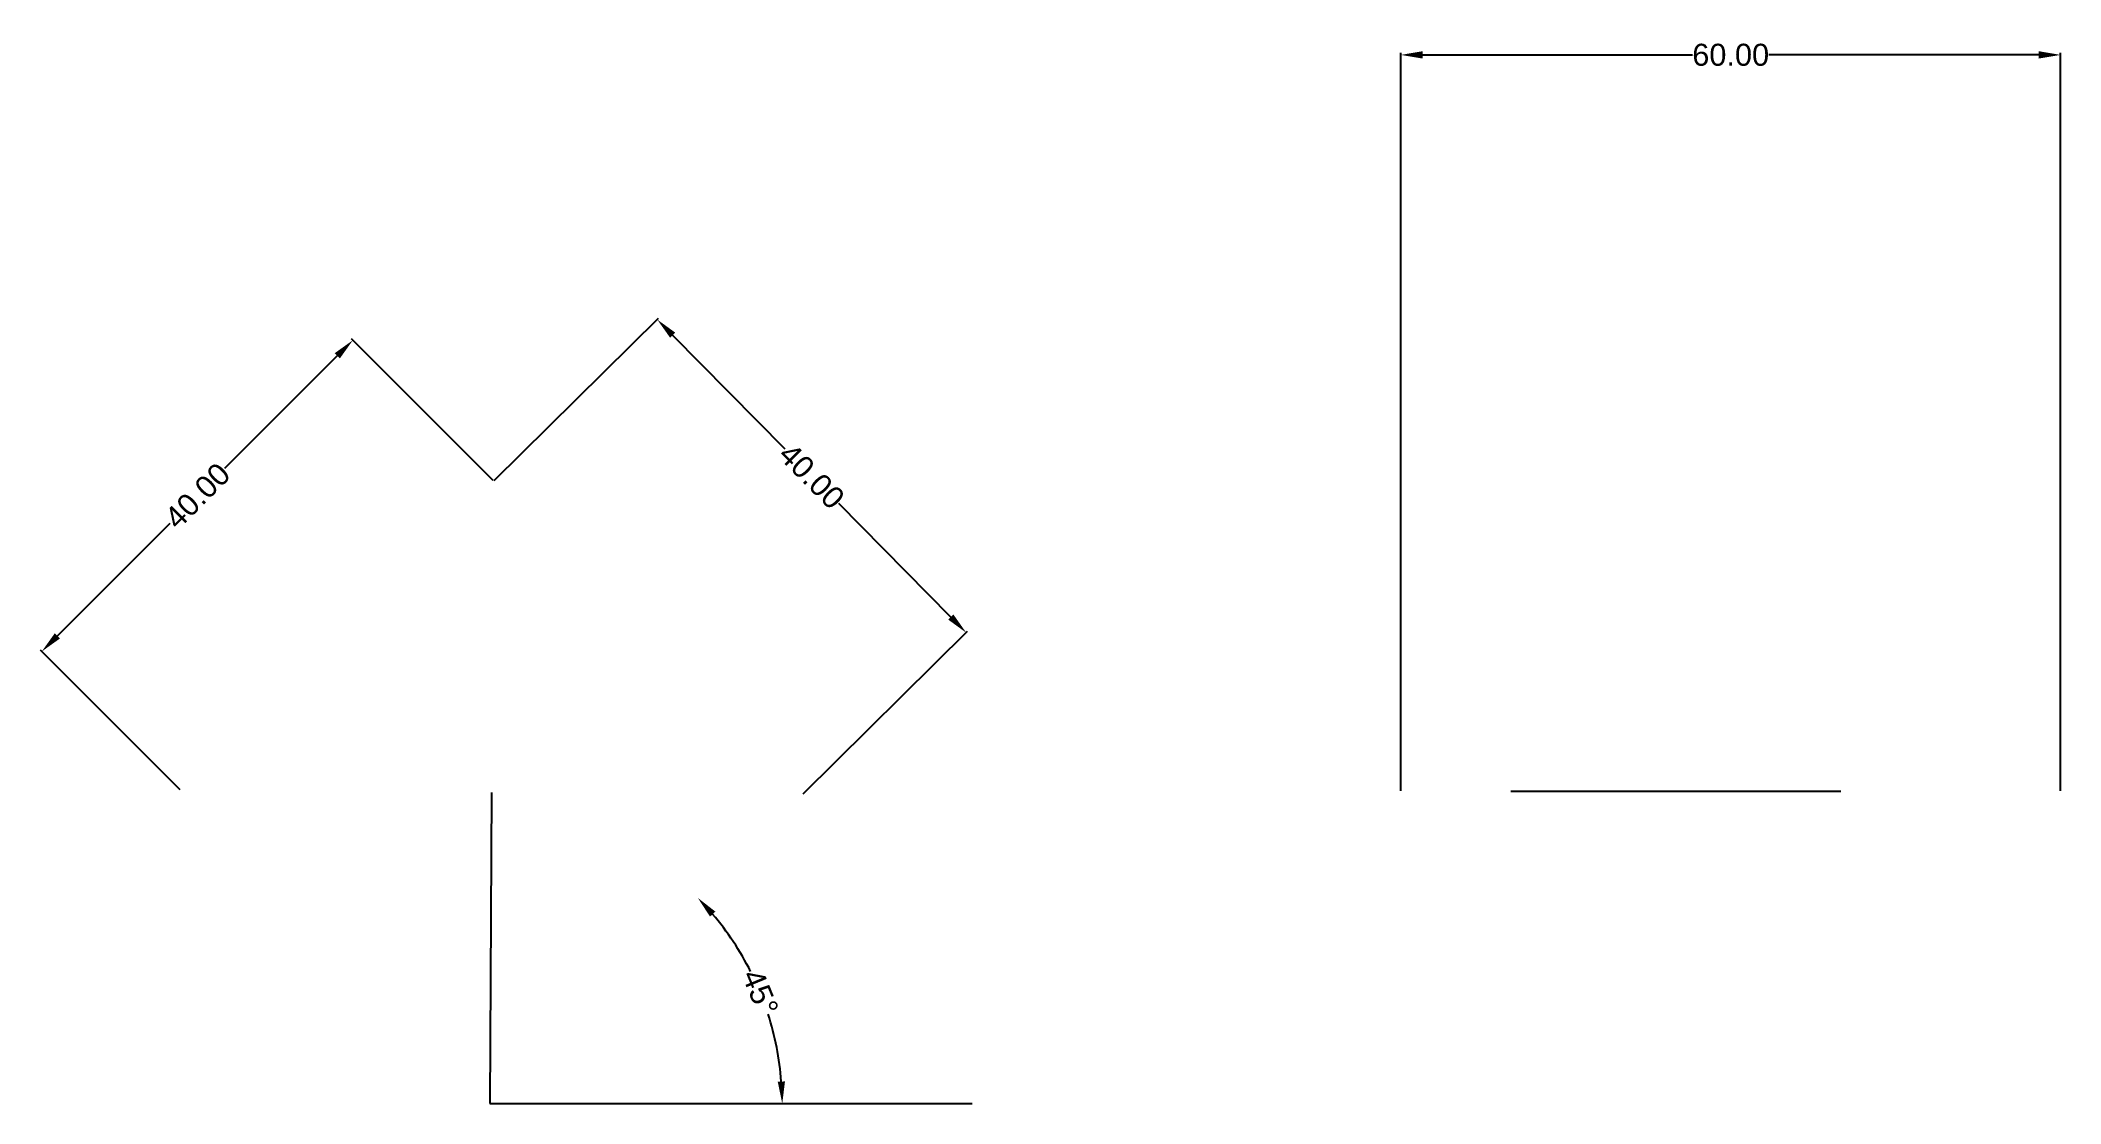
# Model space of a CAD drawing. Header units: inches. Extents: x -348 to -165, y -28 to 68.
import ezdxf

# ---------------------------------------------------------------- set-up
doc = ezdxf.new("R2010")
doc.units = ezdxf.units.IN
doc.header["$MEASUREMENT"] = 0
doc.styles.get("Standard").update_dxf_attribs({"font": 'arial.ttf'})
doc.dimstyles.get("Standard").update_dxf_attribs({"dimtxt": 2, "dimasz": 2, "dimexe": 0.18, "dimexo": 0.0625, "dimgap": 0.09, "dimtad": 0, "dimzin": 0, "dimdsep": 46, "dimtxsty": 'Standard', "dimcen": 0.09, "dimadec": 0, "dimazin": 0, "dimtfac": 1, "dimtofl": 0, "dimtmove": 0, "dimatfit": 3, "dimfxl": 1, "dimtolj": 1, "dimtzin": 0, "dimarcsym": 0})

# ---------------------------------------------------------------- blocks, each defined once
blk = doc.blocks.new('*D1')
at = {"color": 0, "lineweight": -2, "transparency": 16777216}
for p, q in [((-307.04, 28.24), (-292.08, 43.01)), ((-290.81, 41.46), (-280.62, 31.14)), ((-265.51, 15.84), (-275.7, 26.16)), ((-278.94, -0.22), (-263.98, 14.55))]:
    blk.add_line(p, q, dxfattribs=at)
at = {"color": 0, "transparency": 16777216}
for points in [[(-290.57, 41.69), (-291.04, 41.23), (-292.21, 42.88)], [(-265.28, 16.08), (-265.75, 15.61), (-264.11, 14.42)]]:
    blk.add_solid(points, dxfattribs=at)
at = {"layer": 'Defpoints', "color": 0, "transparency": 16777216}
for p in [(-307.09, 28.19), (-264.11, 14.42), (-278.98, -0.27)]:
    blk.add_point(p, dxfattribs=at)
at = {"color": 0, "transparency": 16777216, "insert": (-278.16, 28.65), "char_height": 2, "attachment_point": 5, "rotation": 314.6371}
blk.add_mtext('\\A1;40.00', dxfattribs=at)
blk = doc.blocks.new('*D3')
at = {"color": 0, "lineweight": -2, "transparency": 16777216}
for p, q in [((-307.13, 28.24), (-320.02, 41.12)), ((-321.31, 39.58), (-331.56, 29.33)), ((-346.76, 14.13), (-336.51, 24.38)), ((-335.6, 0.13), (-348.3, 12.84))]:
    blk.add_line(p, q, dxfattribs=at)
at = {"color": 0, "transparency": 16777216}
for points in [[(-321.54, 39.82), (-321.07, 39.35), (-319.89, 41)], [(-347, 14.36), (-346.53, 13.89), (-348.18, 12.71)]]:
    blk.add_solid(points, dxfattribs=at)
at = {"layer": 'Defpoints', "color": 0, "transparency": 16777216}
for p in [(-319.89, 41), (-307.09, 28.19), (-335.55, 0.09)]:
    blk.add_point(p, dxfattribs=at)
at = {"color": 0, "transparency": 16777216, "insert": (-334.03, 26.86), "char_height": 2, "attachment_point": 5, "rotation": 45}
blk.add_mtext('\\A1;40.00', dxfattribs=at)
blk = doc.blocks.new('*D4')
at = {"color": 0, "lineweight": -2, "transparency": 16777216}
for start, end in [(26.8287, 40.3288), (4.3083, 17.8084)]:
    blk.add_arc((-307.45, -28.37), 26.6, start, end, dxfattribs=at)
at = {"color": 0, "transparency": 16777216}
for points in [[(-287.41, -11.38), (-286.92, -10.93), (-288.52, -9.68)], [(-280.59, -26.36), (-281.25, -26.39), (-280.84, -28.37)]]:
    blk.add_solid(points, dxfattribs=at)
at = {"layer": 'Defpoints', "color": 0, "transparency": 16777216}
for p in [(-278.98, -0.27), (-281.74, -21.54), (-307.45, -28.37), (-307.45, -28.37), (-263.58, -28.37)]:
    blk.add_point(p, dxfattribs=at)
at = {"color": 0, "transparency": 16777216, "insert": (-282.84, -18.27), "char_height": 2, "attachment_point": 5, "rotation": 292.3186}
blk.add_mtext('\\A1;45°', dxfattribs=at)
blk = doc.blocks.new('*D7')
at = {"color": 0, "lineweight": -2, "transparency": 16777216}
for p, q in [((-224.59, 0.06), (-224.59, 67.11)), ((-222.59, 66.93), (-198.06, 66.93)), ((-166.59, 66.93), (-191.12, 66.93)), ((-164.59, 0.06), (-164.59, 67.11))]:
    blk.add_line(p, q, dxfattribs=at)
at = {"color": 0, "transparency": 16777216}
for points in [[(-222.59, 67.27), (-222.59, 66.6), (-224.59, 66.93)], [(-166.59, 67.27), (-166.59, 66.6), (-164.59, 66.93)]]:
    blk.add_solid(points, dxfattribs=at)
at = {"layer": 'Defpoints', "color": 0, "transparency": 16777216}
for p in [(-164.59, 66.93), (-224.59, 0, 0.36), (-164.59, 0, 0.36)]:
    blk.add_point(p, dxfattribs=at)
at = {"color": 0, "transparency": 16777216, "insert": (-194.59, 66.93), "char_height": 2, "attachment_point": 5}
blk.add_mtext('\\A1;60.00', dxfattribs=at)

msp = doc.modelspace()

# ---------------------------------------------------------------- linework, layer by layer
at = {"extrusion": (0, -1, 0)}
for p, q in [((-184.574, 0, 58.749), (-214.574, 0, -6.251)), ((-307.268, -0.09, 493.504), (-307.447, -28.373, 428.504))]:
    msp.add_line(p, q, dxfattribs=at)
msp.add_line((-307.447, -28.373, 428.504), (-263.584, -28.373, 428.504))

# ---------------------------------------------------------------- dimensions: what is measured, and where the dimension line sits
dim = msp.add_linear_dim(base=(-164.589, 66.934), p1=(-224.589, 0, 0.36), p2=(-164.589, 0, 0.36), dimstyle='Standard')
dim.commit()
dim.dimension.update_dxf_attribs({"geometry": '*D7', "text_midpoint": (-194.589, 66.934)})
dim = msp.add_aligned_dim(p1=(-307.089, 28.194, 428.504), p2=(-278.984, -0.269, 428.504), distance=20.906, dimstyle='Standard')
dim.commit()
dim.dimension.update_dxf_attribs({"geometry": '*D1', "text_midpoint": (-278.16, 28.652, 428.504)})
dim = msp.add_linear_dim(base=(-319.892, 40.997, 428.504), p1=(-335.552, 0.09, 428.504), p2=(-307.089, 28.194, 428.504), angle=45, dimstyle='Standard')
dim.commit()
dim.dimension.update_dxf_attribs({"geometry": '*D3', "text_midpoint": (-334.034, 26.855, 428.504)})
dim = msp.add_angular_dim_2l(base=(-281.735, -21.542), line1=((-278.984, -0.269, 428.504), (-307.447, -28.373, 428.504)), line2=((-307.447, -28.373, 428.504), (-263.584, -28.373, 428.504)), dimstyle='Standard')
dim.commit()
dim.dimension.update_dxf_attribs({"geometry": '*D4', "text_midpoint": (-282.836, -18.27, 428.504)})

doc.saveas('drawing.dxf')
